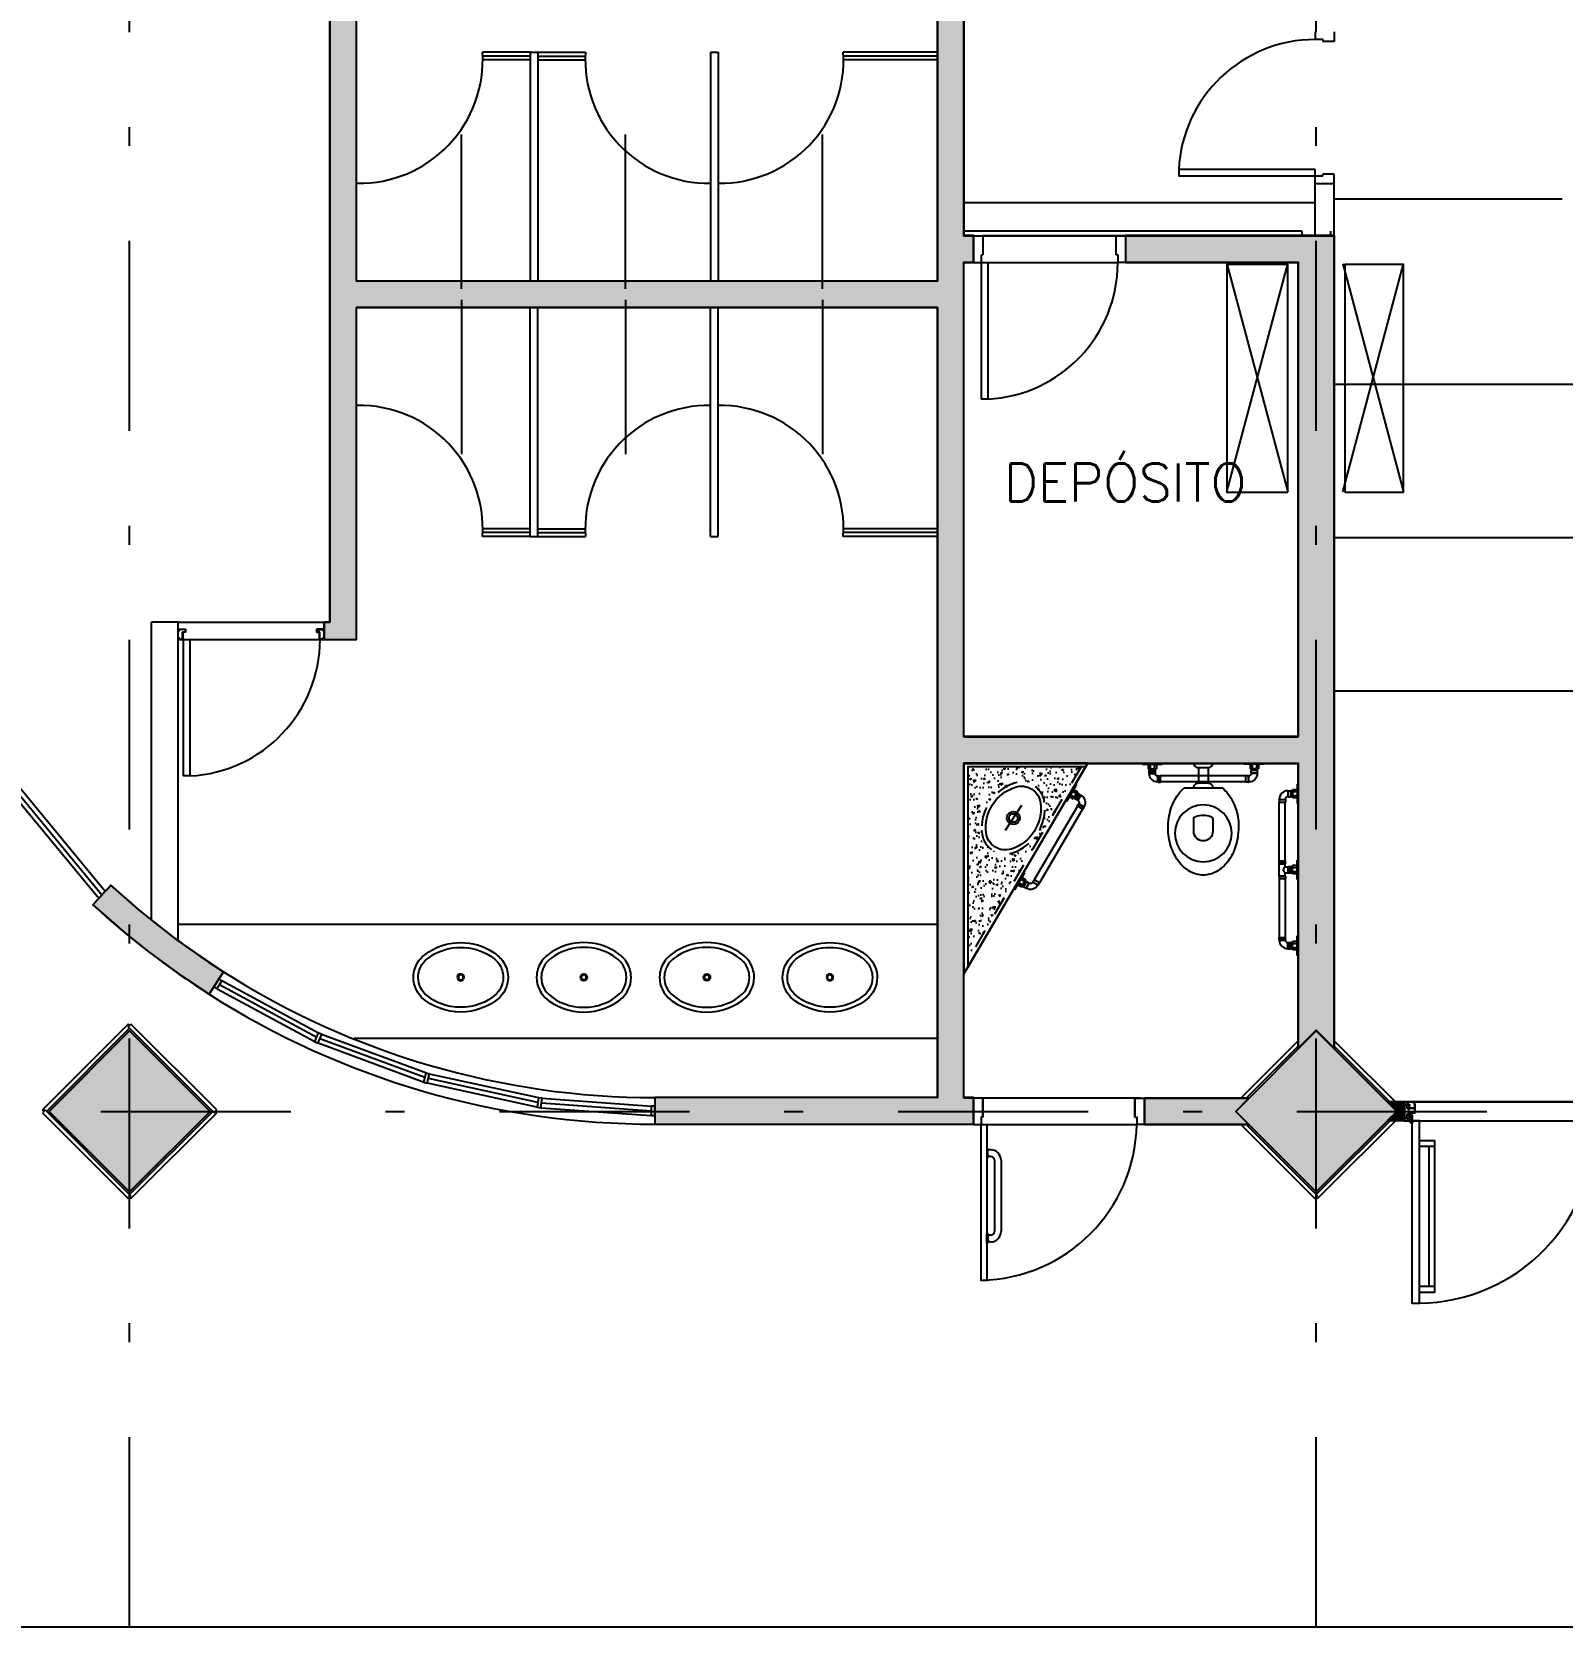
# Model space of a CAD drawing. Header units: millimetres. Extents: x 182 to 575, y -105 to 95.
# Drawn here: x 305.78 to 313.84, y 20.03 to 28.43 of the extents above; entities that cross this region are included whole.
import ezdxf

# ---------------------------------------------------------------- set-up
doc = ezdxf.new("R2010")
doc.units = ezdxf.units.MM
doc.header["$MEASUREMENT"] = 0
doc.linetypes.add('DASHDOT', pattern=[1, 0.5, -0.25, 0, -0.25])
doc.linetypes.add('DASHED', pattern=[0.75, 0.5, -0.25])
for name, color, linetype in [('ALV_2', 2, 'Continuous'), ('ALV_3', 3, 'Continuous'), ('ALV_HT', 253, 'Continuous'), ('base', 253, 'Continuous'), ('COB_PROJ_EST', 1, 'Continuous'), ('construir', 10, 'Continuous'), ('CORRIMÃO', 41, 'Continuous'), ('CX', 1, 'Continuous'), ('EIXOS', 31, 'DASHDOT'), ('LAY_2', 2, 'Continuous'), ('PISO', 252, 'Continuous'), ('PVC', 2, 'Continuous'), ('SAN', 1, 'Continuous'), ('SANFINAL', 7, 'Continuous'), ('XR_BL2_AND_MON-REV15$0$MARMORE', 7, 'Continuous')]:
    doc.layers.add(name, color=color, linetype=linetype)
doc.styles.get("Standard").update_dxf_attribs({"font": 'romans.shx'})

# ---------------------------------------------------------------- blocks, each defined once
blk = doc.blocks.new('XR_BL2_AND_MON-REV15$0$P50X50')
at = {"layer": 'base'}
blk.add_hatch(color=256, dxfattribs=at).paths.add_polyline_path([(0, -0.4243), (0.4243, 0), (0, 0.4243), (-0.4243, 0)])
at = {"layer": 'base', "linetype": 'ByBlock'}
blk.add_lwpolyline([(0, -0.4243), (0.4243, 0), (0, 0.4243), (-0.4243, 0)], close=True, dxfattribs=at)
blk = doc.blocks.new('XR_BL2_AND_MON-REV15$0$PILAR 60X60_45')
at = {"layer": 'base'}
blk.add_blockref('XR_BL2_AND_MON-REV15$0$P50X50', (0, 0), dxfattribs=at)
blk = doc.blocks.new('XR_BL2_AND_MON-REV15$0$P8014PL')
at = {"layer": 'base'}
for p, q in [((-0.075, 0.14), (-0.075, 0.8591)), ((-0.075, 0.8591), (-0.04, 0.8591)), ((-0.04, 0.14), (-0.04, 0.8591)), ((-0.8, 0), (-0.8, 0.14)), ((-0.8, 0.14), (-0.76, 0.14)), ((-0.76, 0.1), (-0.76, 0.14)), ((-0.76, 0.1), (-0.75, 0.1)), ((-0.75, 0), (-0.75, 0.1)), ((-0.04, 0.14), (-0.075, 0.14)), ((-0.05, 0), (-0.05, 0.1)), ((-0.04, 0.1), (-0.05, 0.1)), ((-0.04, 0.1), (-0.04, 0.14)), ((0, 0.14), (-0.04, 0.14)), ((0, 0), (0, 0.14)), ((-0.8, 0), (-0.75, 0)), ((0, 0), (-0.05, 0))]:
    blk.add_line(p, q, dxfattribs=at)
blk.add_arc((-0.04, 0.14), 0.72, 92.78631, 180, dxfattribs=at)
blk = doc.blocks.new('XR_BL2_AND_MON-REV15$0$P_M')
at = {"layer": 'XR_BL2_AND_MON-REV15$0$MARMORE'}
for p, q in [((-0.0071, 0.0354), (-0.4596, -0.4172)), ((0.0071, 0.0212), (-0.4455, -0.4313)), ((0.0071, 0.0212), (-0.0071, 0.0354)), ((0, 0.0283), (0.0071, 0.0354)), ((0.4384, -0.4243), (0, 0.0141)), ((-0.4525, -0.4243), (-0.4596, -0.4172)), ((-0.0071, -0.8697), (0.4455, -0.4172)), ((0.4455, -0.4172), (0.4596, -0.4313)), ((0.4525, -0.4243), (0.4596, -0.4172)), ((-0.4525, -0.4243), (-0.4596, -0.4313)), ((-0.4596, -0.4313), (-0.0071, -0.8839)), ((-0.4525, -0.4243), (-0.4455, -0.4313)), ((-0.4384, -0.4243), (0, -0.8627)), ((-0.0071, -0.8697), (0.0071, -0.8839)), ((0, -0.8768), (-0.0071, -0.8839))]:
    blk.add_line(p, q, dxfattribs=at)
for points in [[(0.4596, -0.4172), (0.0071, 0.0354)], [(0.0071, -0.8839), (0.4596, -0.4313)]]:
    blk.add_lwpolyline(points, dxfattribs=at)
blk = doc.blocks.new('Cuba01_pl')
at = {"layer": 'SAN'}
for radius in [0.018, 0.013]:
    blk.add_circle((0, 0), radius, dxfattribs=at)
at = {"layer": 'SANFINAL'}
for centre, radius, start, end in [((-0.0022, -0.1243), 0.3068, 89.5504, 122.73751), ((0.0022, -0.1243), 0.3068, 57.26249, 90.4496), ((-0.0906, -0.0037), 0.1589, 144.52318, 173.17666), ((-0.0706, -0.0303), 0.1909, 120.72503, 141.48411), ((-0.0706, -0.0303), 0.1659, 120.57547, 141.25329), ((-0.0022, -0.1243), 0.2818, 89.5504, 122.82801), ((0.0022, -0.1243), 0.2818, 57.17199, 90.4496), ((0.0706, -0.0303), 0.1659, 38.74671, 59.42453), ((0.0706, -0.0303), 0.1909, 38.51589, 59.27497), ((0.0906, -0.0037), 0.1589, 6.82334, 35.47682), ((-0.0974, 0.0005), 0.1517, 174.45244, 224.38195), ((-0.0974, 0.0005), 0.1267, 174.57802, 224.00207), ((-0.0906, -0.0037), 0.1339, 144.80474, 173.05731), ((0.0974, 0.0005), 0.1267, 315.99793, 5.42198), ((0.0906, -0.0037), 0.1339, 6.94269, 35.19526), ((0.0974, 0.0005), 0.1517, 315.61805, 5.54756), ((-0.0024, 0.1229), 0.3059, 228.32438, 270.48382), ((-0.0024, 0.1229), 0.2809, 228.50405, 270.48382), ((0.0024, 0.1229), 0.3059, 269.51618, 311.67562), ((0.0024, 0.1229), 0.2809, 269.51618, 311.49595)]:
    blk.add_arc(centre, radius, start, end, dxfattribs=at)
blk = doc.blocks.new('BAC-PL2')
for p, q in [((0, 0), (0.005, 0)), ((0.025, 0.025), (0.105, 0.025)), ((0.025, -0.025), (0.105, -0.025))]:
    blk.add_line(p, q)
for points in [[(0.13, 0.0998), (0.13, -0.0998, 0.056984), (0.1632, -0.1308, 0.085116), (0.2494, -0.1743, 0.090221), (0.34, -0.185, 0.074494), (0.4387, -0.1702, 0.085116), (0.5168, -0.1308, 0.106255), (0.5723, -0.0677, 0.128271), (0.59, 0, 0.128271), (0.5723, 0.0677, 0.106255), (0.5168, 0.1308, 0.085116), (0.4387, 0.1702, 0.074494), (0.34, 0.185, 0.074494), (0.2413, 0.1702, 0.085116), (0.1632, 0.1308, 0.056984)], [(0.2955, 0.05, 0.326276), (0.2812, 0.0396, 0.155871), (0.2812, -0.0396, 0.326276), (0.2955, -0.05), (0.36, -0.05, 1), (0.36, 0.05)]]:
    blk.add_lwpolyline(points, format="xyb", close=True)
for points in [[(0, -0.05, 0.414214), (0.025, -0.025), (0.025, 0.025, 0.414483), (0, 0.05)], [(0.13, 0.05, 0.414483), (0.105, 0.025), (0.105, -0.025, 0.414214), (0.13, -0.05)]]:
    blk.add_lwpolyline(points, format="xyb")
blk.add_circle((0.37, 0), 0.15)
blk = doc.blocks.new('DEF')
at = {"layer": 'PVC', "color": 0}
for p, q in [((0, 0.6406), (0.006, 0.6406)), ((0.006, 0.6406), (0.006, 0.5376)), ((0.006, 0.611), (0.03, 0.611)), ((0.006, 0.6001), (0.03, 0.6001)), ((0.03, 0.611), (0.03, 0.5672)), ((0.03, 0.605), (0.04, 0.605)), ((0.04, 0.6057), (0.04, 0.5726)), ((0.052, 0.6057), (0.04, 0.6057)), ((0.052, 0.5726), (0.052, 0.6057)), ((0.052, 0.6057), (0.0546, 0.605)), ((0.0546, 0.605), (0.0546, 0.5733)), ((0, 0.5376), (0.006, 0.5376)), ((0.006, 0.5782), (0.03, 0.5782)), ((0.006, 0.5672), (0.03, 0.5672)), ((0.03, 0.5732), (0.04, 0.5732)), ((0.052, 0.5726), (0.04, 0.5726)), ((0.052, 0.5726), (0.0546, 0.5733)), ((0.0675, 0.5571), (0.0681, 0.5597)), ((0.0675, 0.5571), (0.1006, 0.5571)), ((0.0675, 0.5571), (0.0675, 0.5451)), ((0.1006, 0.5451), (0.0675, 0.5451)), ((0.0999, 0.5597), (0.0681, 0.5597)), ((0.0681, 0.0955), (0.0681, 0.5451)), ((0.1006, 0.5571), (0.0999, 0.5597)), ((0.0999, 0.0955), (0.0999, 0.5451)), ((0.1006, 0.5571), (0.1006, 0.5451)), ((0, 0.103), (0.006, 0.103)), ((0.006, 0), (0.006, 0.103)), ((0.1006, 0.0955), (0.0675, 0.0955)), ((0.0675, 0.0835), (0.0675, 0.0955)), ((0.1006, 0.0835), (0.1006, 0.0955)), ((0, 0), (0.006, 0)), ((0.006, 0.0734), (0.03, 0.0734)), ((0.006, 0.0624), (0.03, 0.0624)), ((0.006, 0.0406), (0.03, 0.0406)), ((0.006, 0.0296), (0.03, 0.0296)), ((0.03, 0.0296), (0.03, 0.0734)), ((0.03, 0.0673), (0.04, 0.0673)), ((0.03, 0.0356), (0.04, 0.0356)), ((0.052, 0.068), (0.04, 0.068)), ((0.04, 0.0349), (0.04, 0.068)), ((0.052, 0.0349), (0.04, 0.0349)), ((0.052, 0.068), (0.052, 0.0349)), ((0.052, 0.068), (0.0546, 0.0674)), ((0.052, 0.0349), (0.0546, 0.0356)), ((0.0546, 0.0356), (0.0546, 0.0674)), ((0.0675, 0.0835), (0.1006, 0.0835)), ((0.0675, 0.0835), (0.0681, 0.0809)), ((0.0999, 0.0809), (0.0681, 0.0809)), ((0.1006, 0.0835), (0.0999, 0.0809))]:
    blk.add_line(p, q, dxfattribs=at)
for centre, radius, start, end in [((0.0546, 0.5597), 0.0453, 359.99797, 90.00203), ((0.0546, 0.5597), 0.0136, 0, 90.47368), ((0.0546, 0.0809), 0.0136, 269.52632, 0), ((0.0546, 0.0809), 0.0453, 269.99797, 0.00203)]:
    blk.add_arc(centre, radius, start, end, dxfattribs=at)
blk = doc.blocks.new('W_BARRA_VASO_3ART2')
at = {"layer": 'PVC', "color": 0}
for p, q in [((0, 0), (0, -0.006)), ((0.103, 0), (0.103, -0.006)), ((0.4, 0), (0.4, -0.006)), ((0.503, 0), (0.503, -0.006)), ((0.8, 0), (0.8, -0.006)), ((0.903, 0), (0.903, -0.006)), ((0, -0.006), (0.103, -0.006)), ((0.0296, -0.006), (0.0296, -0.03)), ((0.0296, -0.03), (0.0734, -0.03)), ((0.0349, -0.052), (0.0349, -0.04)), ((0.0349, -0.04), (0.068, -0.04)), ((0.068, -0.052), (0.0349, -0.052)), ((0.0349, -0.052), (0.0356, -0.0546)), ((0.0356, -0.03), (0.0356, -0.04)), ((0.0356, -0.0546), (0.0674, -0.0546)), ((0.0406, -0.006), (0.0406, -0.03)), ((0.0624, -0.006), (0.0624, -0.03)), ((0.0673, -0.03), (0.0673, -0.04)), ((0.068, -0.052), (0.0674, -0.0546)), ((0.068, -0.052), (0.068, -0.04)), ((0.0734, -0.006), (0.0734, -0.03)), ((0.0835, -0.0675), (0.0809, -0.0681)), ((0.0809, -0.0999), (0.0809, -0.0681)), ((0.0835, -0.0675), (0.0835, -0.1006)), ((0.0835, -0.0675), (0.0955, -0.0675)), ((0.0955, -0.1006), (0.0955, -0.0675)), ((0.405, -0.0681), (0.0955, -0.0681)), ((0.503, -0.006), (0.4, -0.006)), ((0.405, -0.1006), (0.405, -0.0674)), ((0.417, -0.0674), (0.405, -0.0674)), ((0.417, -0.0674), (0.417, -0.1006)), ((0.417, -0.0674), (0.4195, -0.0681)), ((0.4195, -0.0999), (0.4195, -0.0681)), ((0.4356, -0.0681), (0.4195, -0.0681)), ((0.4296, -0.006), (0.4296, -0.03)), ((0.4734, -0.03), (0.4296, -0.03)), ((0.4349, -0.051), (0.4349, -0.039)), ((0.4681, -0.039), (0.4349, -0.039)), ((0.4349, -0.051), (0.4356, -0.0535)), ((0.4349, -0.051), (0.4681, -0.051)), ((0.4356, -0.03), (0.4356, -0.039)), ((0.4674, -0.0535), (0.4356, -0.0535)), ((0.4356, -0.0681), (0.4356, -0.0535)), ((0.4406, -0.006), (0.4406, -0.03)), ((0.4624, -0.006), (0.4624, -0.03)), ((0.4674, -0.03), (0.4674, -0.039)), ((0.4681, -0.051), (0.4674, -0.0535)), ((0.4674, -0.0681), (0.4674, -0.0535)), ((0.4835, -0.0681), (0.4674, -0.0681)), ((0.4681, -0.051), (0.4681, -0.039)), ((0.4734, -0.006), (0.4734, -0.03)), ((0.486, -0.0674), (0.4835, -0.0681)), ((0.4835, -0.0999), (0.4835, -0.0681)), ((0.486, -0.0674), (0.486, -0.1006)), ((0.486, -0.0674), (0.498, -0.0674)), ((0.498, -0.1006), (0.498, -0.0674)), ((0.498, -0.0681), (0.8075, -0.0681)), ((0.903, -0.006), (0.8, -0.006)), ((0.8075, -0.1006), (0.8075, -0.0675)), ((0.8195, -0.0675), (0.8075, -0.0675)), ((0.8195, -0.0675), (0.8195, -0.1006)), ((0.8195, -0.0675), (0.8221, -0.0681)), ((0.8221, -0.0999), (0.8221, -0.0681)), ((0.8296, -0.006), (0.8296, -0.03)), ((0.8734, -0.03), (0.8296, -0.03)), ((0.8681, -0.04), (0.835, -0.04)), ((0.835, -0.052), (0.835, -0.04)), ((0.835, -0.052), (0.8681, -0.052)), ((0.835, -0.052), (0.8356, -0.0546)), ((0.8356, -0.03), (0.8356, -0.04)), ((0.8674, -0.0546), (0.8356, -0.0546)), ((0.8406, -0.006), (0.8406, -0.03)), ((0.8624, -0.006), (0.8624, -0.03)), ((0.8674, -0.03), (0.8674, -0.04)), ((0.8681, -0.052), (0.8674, -0.0546)), ((0.8681, -0.052), (0.8681, -0.04)), ((0.8734, -0.006), (0.8734, -0.03)), ((0.0835, -0.1006), (0.0809, -0.0999)), ((0.0835, -0.1006), (0.0955, -0.1006)), ((0.405, -0.0999), (0.0955, -0.0999)), ((0.417, -0.1006), (0.405, -0.1006)), ((0.4171, -0.1005), (0.4195, -0.0999)), ((0.4835, -0.0999), (0.4195, -0.0999)), ((0.486, -0.1006), (0.4835, -0.0999)), ((0.486, -0.1006), (0.498, -0.1006)), ((0.498, -0.0999), (0.8075, -0.0999)), ((0.8195, -0.1006), (0.8075, -0.1006)), ((0.8195, -0.1006), (0.8221, -0.0999))]:
    blk.add_line(p, q, dxfattribs=at)
for centre, radius, start, end in [((0.0809, -0.0546), 0.0453, 179.99797, 270.00203), ((0.0809, -0.0546), 0.0136, 179.52632, 270), ((0.4515, -0.0615), 0.0172, 202.61986, 337.38014), ((0.8221, -0.0546), 0.0136, 270, 0.47368), ((0.8221, -0.0546), 0.0453, 269.99797, 0.00203)]:
    blk.add_arc(centre, radius, start, end, dxfattribs=at)

msp = doc.modelspace()

# ---------------------------------------------------------------- hatches: boundary and pattern name
at = {"layer": 'base'}
for points in [[(307.4858, 27.1191), (307.4858, 28.866), (307.3158, 28.866), (307.3158, 28.776), (307.3458, 28.776), (307.3458, 25.3223), (307.3158, 25.3223), (307.3158, 25.2323), (307.4858, 25.2323), (307.4858, 26.9791), (310.5455, 26.9791), (310.5455, 22.8191), (309.0579, 22.8191), (309.0579, 22.6791), (310.7355, 22.6791), (310.7355, 22.8191), (310.6855, 22.8191), (310.6855, 24.5809), (312.4458, 24.5809), (312.4458, 23.0784), (312.5408, 23.1734), (312.6358, 23.0784), (312.6358, 27.3591), (311.5355, 27.3591), (311.5355, 27.2191), (312.4458, 27.2191), (312.4458, 24.7209), (310.6855, 24.7209), (310.6855, 27.2191), (310.7355, 27.2191), (310.7355, 27.3591), (310.6855, 27.3591), (310.6855, 31.2791), (312.1866, 31.2791), (312.1166, 31.3491), (312.1866, 31.4191), (309.0579, 31.4191), (309.0579, 31.2791), (310.5455, 31.2791), (310.5455, 27.1191)], [(306.7095, 23.3637), (306.7846, 23.4818), (306.5453, 23.6462), (306.3487, 23.8005), (306.1927, 23.9373), (306.0979, 23.8342), (306.2742, 23.6805), (306.3933, 23.5855), (306.5454, 23.4736)], [(311.6355, 22.8166), (311.6355, 22.6766), (312.1866, 22.6766), (312.1166, 22.7466), (312.1866, 22.8166)], [(312.9151, 22.7966), (312.9651, 22.7466), (312.9151, 22.6966), (313.0008, 22.6966), (313.0008, 22.7966)]]:
    msp.add_hatch(color=256, dxfattribs=at).paths.add_polyline_path(points)
h = msp.add_hatch(dxfattribs=at)
h.set_pattern_fill('AR-CONC', color=256, scale=0.0125, angle=90, style=0)
h.set_pattern_definition([(40, (276.510455, 10.513), (-0.00784402, 0.08965752), [0.009375, -0.103125]), (95, (276.510455, 10.513), (0.09402402, -0.01734392), [0.0075, -0.0825]), (349.5486, (276.5098, 10.52047), (0.08617994, 0.07231367), [0.00796752, -0.08764276]), (43.8158, (276.53545, 10.513), (-0.02068988, 0.13340513), [0.0140625, -0.1546875]), (353.3644, (276.53373, 10.52412), (0.12176473, 0.11683284), [0.0119513, -0.13146412]), (98.8158, (276.53545, 10.513), (0.1217648, 0.11683274), [0.01125, -0.12375]), (69, (276.529205, 10.5255), (-0.05032736, 0.07461338), [0.009375, -0.103125]), (124, (276.529205, 10.5255), (0.09064376, 0.03041442), [0.0075, -0.0825]), (18.5486, (276.52501, 10.53172), (0.04031631, 0.10502783), [0.00796752, -0.08764276]), (52.5, (276.510455, 10.513), (0.041611732, 0.001519982), [0, -0.0815, 0, -0.08375, 0, -0.0828125]), (82.5, (276.510455, 10.513), (0.049301464, 0.03288369), [0, -0.04775, 0, -0.079625, 0, -0.0315625]), (122.5, (276.510455, 10.485126), (-0.00281936, 0.066727805), [0, -0.03125, 0, -0.0975, 0, -0.129375]), (132.5, (276.510455, 10.472626), (0.01251312, 0.07289827), [0, -0.040625, 0, -0.06475, 0, -0.091875])])
h.paths.add_polyline_path([(311.304, 24.5609), (310.995, 24.0345, 0.069439), (310.8901, 23.8557), (310.7074, 23.5444), (310.7074, 24.5609)])
h.paths.add_polyline_path([(310.7828, 24.2101, -0.359179), (310.9517, 24.4744, -0.472393), (311.1116, 24.3722, -0.358975), (310.9426, 24.108, -0.471699)], flags=16)
h.paths.add_polyline_path([(310.8038, 24.2126, -0.000015), (310.8038, 24.2126, 0.471257), (310.9359, 24.1281, 0.359176), (311.0905, 24.3696, -0.358974), (310.9361, 24.1281, -0.471701)], flags=0)
h.paths.add_polyline_path([(310.9136, 24.2927, 1.732057), (310.9653, 24.3195, 0.577348)], flags=0)
h.paths.add_polyline_path([(310.928, 24.3034, 1), (310.9662, 24.279, 1)], flags=0)
h.paths.add_polyline_path([(310.7734, 24.4107, 1), (310.7734, 24.3757, 1)], flags=16)

# ---------------------------------------------------------------- linework, layer by layer
at = {"layer": 'ALV_2'}
for p, q in [((312.5358, 28.4312, 195.166), (312.5358, 28.3912, 195.166)), ((312.6358, 28.4312, 195.166), (312.6358, 28.3812, 195.166)), ((312.5758, 28.3912, 195.166), (312.5358, 28.3912, 195.166)), ((312.5758, 28.3912, 195.166), (312.5758, 28.3812, 195.166)), ((312.6358, 28.3812, 195.166), (312.5758, 28.3812, 195.166)), ((312.5358, 27.7062, 195.166), (311.8167, 27.7062, 195.166)), ((311.8167, 27.7062, 195.166), (311.8167, 27.6712, 195.166)), ((312.5358, 27.6712, 195.166), (311.8167, 27.6712, 195.166)), ((312.5358, 27.6712, 195.166), (312.5358, 27.7062, 195.166)), ((312.5758, 27.6712, 195.166), (312.5358, 27.6712, 195.166)), ((312.5358, 27.6312, 195.166), (312.5358, 27.6712, 195.166)), ((312.6358, 27.6812, 195.166), (312.5758, 27.6812, 195.166)), ((312.5758, 27.6712, 195.166), (312.5758, 27.6812, 195.166)), ((312.6358, 27.6312, 195.166), (312.6358, 27.6812, 195.166)), ((312.6358, 27.6312, 195.166), (312.5358, 27.6312, 195.166)), ((312.6358, 27.3591, 195.166), (312.6358, 27.6312, 195.166))]:
    msp.add_line(p, q, dxfattribs=at)
msp.add_arc((312.5358, 27.6712, 195.166), 0.72, 90, 177.21369, dxfattribs=at)
at = {"layer": 'ALV_3'}
msp.add_line((306.7846, 23.4818, 195.166), (306.7095, 23.3637, 195.2726), dxfattribs=at)
at = {"layer": 'ALV_HT', "color": 0, "ltscale": 0.5}
msp.add_line((311.337, 24.5809, 195.166), (310.6855, 23.4709, 195.166), dxfattribs=at)
at = {"layer": 'ALV_HT', "color": 0, "ltscale": 0.5, "elevation": 195.166}
msp.add_lwpolyline([(311.337, 24.5809), (310.6855, 24.5809), (310.6855, 23.4709), (311.337, 24.5809)], dxfattribs=at)
at = {"layer": 'base'}
for p, q in [((310.5455, 27.1166, 195.166), (310.5455, 31.2766, 195.166)), ((310.6855, 27.3566, 195.166), (310.6855, 31.2766, 195.166)), ((307.4858, 27.1191, 195.166), (307.4858, 28.866, 195.1659)), ((307.3458, 25.3223, 195.166), (307.3458, 28.776, 195.1659)), ((308.4008, 28.3241, 23.7364), (308.1496, 28.3241, 17.1105)), ((308.4008, 28.3241, 23.7364), (308.4008, 27.1241, 23.7364)), ((308.4008, 28.3241, 23.7364), (308.4408, 28.3241, 23.7364)), ((308.4408, 28.3241, 23.7364), (308.6921, 28.3241, 17.1105)), ((308.4408, 28.3241, 23.7364), (308.4408, 27.1241, 23.7364)), ((309.3508, 28.3241, 23.7364), (309.3508, 27.1241, 23.7364)), ((309.3508, 28.3241, 23.7364), (309.3908, 28.3241, 23.7364)), ((309.3908, 28.3241, 23.7364), (309.3908, 27.1241, 23.7364)), ((310.5405, 28.3241, -67.5366), (310.05, 28.3241, -80.4725)), ((308.4008, 28.3041, 23.7364), (308.1505, 28.3041, 17.1348)), ((308.4008, 28.2841, 23.7364), (308.1508, 28.2841, 17.143)), ((308.4408, 28.3041, 23.7364), (308.6911, 28.3041, 17.1348)), ((308.4408, 28.2841, 23.7364), (308.6908, 28.2841, 17.143)), ((310.5405, 28.3041, -67.5366), (310.0509, 28.3041, -80.4481)), ((310.5405, 28.2841, -67.5366), (310.0512, 28.2841, -80.44)), ((312.5358, 27.5312, 195.166), (310.6905, 27.5312, 195.166)), ((310.7355, 27.3566, 195.166), (310.6855, 27.3566, 195.166)), ((312.4658, 27.3812, 195.166), (310.6905, 27.3812, 195.166)), ((310.7355, 27.2166, 195.166), (310.7355, 27.3566, 195.166)), ((311.4855, 27.3566, 195.166), (310.7855, 27.3566, 195.166)), ((312.6358, 27.3566, 195.166), (311.5355, 27.3566, 195.166)), ((311.5355, 27.3566, 195.166), (311.5355, 27.2166, 195.166)), ((312.4658, 27.3812, 195.166), (312.4658, 27.3566, 195.166)), ((312.6158, 27.3812, 195.166), (312.6158, 27.3566, 195.166)), ((312.6358, 23.0759, 195.166), (312.6358, 27.3566, 195.166)), ((310.6855, 27.2166, 195.166), (310.7355, 27.2166, 195.166)), ((310.6855, 24.7184, 195.166), (310.6855, 27.2166, 195.166)), ((310.8105, 27.2166, 195.166), (311.4955, 27.2166, 195.166)), ((311.5355, 27.2166, 195.166), (312.4458, 27.2166, 195.166)), ((312.0708, 26.0091), (312.3908, 27.2091)), ((312.0708, 27.2091), (312.3908, 26.0091)), ((312.4458, 24.7184, 195.166), (312.4458, 27.2166, 195.166)), ((312.6808, 26.0091), (313.0008, 27.2091)), ((312.6808, 27.2091), (313.0008, 26.0091)), ((310.5455, 27.1191, 195.166), (307.4858, 27.1191, 195.166)), ((310.5455, 26.9791, 195.166), (307.4858, 26.9791, 195.166)), ((307.4858, 25.2323, 195.166), (307.4858, 26.9791, 195.166)), ((308.4008, 25.7741, 23.7364), (308.4008, 26.9741, 23.7364)), ((308.4408, 25.7741, 23.7364), (308.4408, 26.9741, 23.7364)), ((309.3508, 25.7741, 23.7364), (309.3508, 26.9741, 23.7364)), ((309.3908, 25.7741, 23.7364), (309.3908, 26.9741, 23.7364)), ((310.5455, 22.8166, 195.166), (310.5455, 26.9766, 195.166)), ((308.4008, 25.7941, 23.7364), (308.1505, 25.7941, 17.1348)), ((308.4008, 25.8141, 23.7364), (308.1508, 25.8141, 17.143)), ((308.4408, 25.8141, 23.7364), (308.6908, 25.8141, 17.143)), ((308.4408, 25.7941, 23.7364), (308.6911, 25.7941, 17.1348)), ((310.5405, 25.7941, -67.5366), (310.0509, 25.7941, -80.4481)), ((310.5405, 25.8141, -67.5366), (310.0512, 25.8141, -80.44)), ((308.4008, 25.7741, 23.7364), (308.1496, 25.7741, 17.1105)), ((308.4008, 25.7741, 23.7364), (308.4408, 25.7741, 23.7364)), ((308.4408, 25.7741, 23.7364), (308.6921, 25.7741, 17.1105)), ((309.3508, 25.7741, 23.7364), (309.3908, 25.7741, 23.7364)), ((310.5405, 25.7741, -67.5366), (310.05, 25.7741, -80.4725)), ((306.5458, 25.3223, 195.166), (306.4058, 25.3223, 195.166)), ((306.4058, 23.7538, -230.0812), (306.4058, 25.3223, 195.166)), ((306.5458, 23.6458, -230.0812), (306.5458, 25.3223, 195.166)), ((306.5458, 25.3223, 195.166), (307.3158, 25.3223, 195.1659)), ((307.3158, 25.2323, 195.166), (307.3158, 25.3223, 195.166)), ((307.3158, 25.3223, 195.166), (307.3458, 25.3223, 195.166)), ((306.5458, 25.2323, 195.166), (307.3158, 25.2323, 195.1659)), ((306.5737, 25.2323, 195.166), (306.5737, 24.5131, 195.166)), ((306.5737, 25.2323, 195.166), (306.6087, 25.2323, 195.166)), ((306.6087, 25.2323, 195.166), (306.6087, 24.5131, 195.166)), ((307.3158, 25.2323, 195.166), (307.4858, 25.2323, 195.166)), ((306.1282, 23.8673, 195.166), (305.4046, 24.7428, 195.166)), ((306.1452, 23.8858, 195.166), (305.4259, 24.7562, 195.166)), ((306.1623, 23.9044, 195.166), (305.4472, 24.7697, 195.166)), ((310.6855, 24.7184, 195.166), (312.4458, 24.7184, 195.166)), ((310.6855, 22.8166, 195.166), (310.6855, 24.5784, 195.166)), ((310.6855, 24.5784, 195.166), (312.4458, 24.5784, 195.166)), ((312.4458, 23.0759, 195.166), (312.4458, 24.5784, 195.166)), ((306.6087, 24.5131, 195.166), (306.5737, 24.5131, 195.166)), ((306.5458, 23.7323, 197.502), (310.5405, 23.7323, 197.502)), ((306.5905, 23.7323, 197.502), (309.3508, 23.7323, 197.502)), ((307.2622, 23.1148, 195.2193), (306.7522, 23.3902, 195.2193)), ((307.274, 23.1368, 195.2193), (306.764, 23.4122, 195.2193)), ((307.2859, 23.1588, 195.2193), (306.7759, 23.4342, 195.2193)), ((307.8364, 22.9007, 195.2193), (307.2837, 23.1053, 195.2193)), ((307.8451, 22.9241, 195.2193), (307.2923, 23.1287, 195.2193)), ((307.8538, 22.9476, 195.2193), (307.301, 23.1521, 195.2193)), ((307.474, 23.1323, 197.502), (309.3508, 23.1323, 197.502)), ((312.4408, 23.085), (312.1774, 22.8216)), ((312.9863, 22.7395), (312.6408, 23.085)), ((308.4455, 22.8178, 195.201), (307.8697, 22.9431, 195.2193)), ((308.4349, 22.769, 195.201), (307.859, 22.8943, 195.2193)), ((308.4402, 22.7934, 195.201), (307.8643, 22.9187, 195.2193)), ((308.46, 22.7907, 195.201), (309.0379, 22.7498, 191.9406)), ((308.4618, 22.8156, 195.201), (309.0397, 22.7747, 191.9406)), ((310.5455, 22.8191, 195.166), (309.0579, 22.8191, 195.166)), ((309.0579, 22.8191, 292.7495), (309.0579, 22.6791, 292.7495)), ((310.7355, 22.8166, 195.166), (310.6855, 22.8166, 195.166)), ((310.7355, 22.6766, 195.166), (310.7355, 22.8166, 195.166)), ((310.7355, 22.6766, 195.166), (310.7355, 22.8166, 195.166)), ((310.7855, 22.8166, 195.166), (310.7855, 22.7166, 195.166)), ((311.5855, 22.8166, 195.166), (311.5855, 22.7166, 195.166)), ((311.6355, 22.6766, 195.166), (311.6355, 22.8166, 195.166)), ((311.6355, 22.8166, 195.166), (312.1866, 22.8166, 195.166)), ((308.4582, 22.7657, 195.201), (309.0361, 22.7249, 191.9406)), ((312.5408, 22.3082), (312.9792, 22.7466)), ((312.5479, 22.287), (313.0004, 22.7395)), ((312.9863, 22.7395), (313.0004, 22.7537)), ((312.9934, 22.7466), (313.0004, 22.7395)), ((309.0579, 22.6791, 195.166), (310.7355, 22.6791, 195.166)), ((312.1866, 22.6766, 195.166), (311.6355, 22.6766, 195.166)), ((312.1491, 22.6716), (312.5337, 22.287)), ((312.1774, 22.6716), (312.5479, 22.3011)), ((310.8255, 22.5441, 195.166), (310.8105, 22.5441, 195.166)), ((313.0851, 22.5933, 195.166), (313.1651, 22.5933, 195.166)), ((313.0851, 22.5633, 195.166), (313.1651, 22.5633, 195.166)), ((310.8255, 22.5091, 195.166), (310.8105, 22.5091, 195.166)), ((310.8455, 22.4891, 195.166), (310.8455, 22.1141, 195.166)), ((310.8805, 22.4891, 195.166), (310.8805, 22.1141, 195.166)), ((312.5408, 22.2941), (312.5337, 22.287)), ((312.5408, 22.2941), (312.5479, 22.3011)), ((312.5408, 22.2941), (312.5479, 22.287)), ((310.8255, 22.0941, 195.166), (310.8105, 22.0941, 195.166)), ((310.8255, 22.0591, 195.166), (310.8105, 22.0591, 195.166))]:
    msp.add_line(p, q, dxfattribs=at)
at = {"layer": 'base', "linetype": 'DASHED', "ltscale": 0.05}
msp.add_line((311.302, 24.5609, 195.166), (310.7055, 23.5444, 195.166), dxfattribs=at)
at = {"layer": 'base', "color": 0}
msp.add_line((307.474, 23.1323, 197.502), (310.5405, 23.1323, 197.502), dxfattribs=at)
at = {"layer": 'base', "linetype": 'ByBlock'}
for p, q in [((315.0051, 22.7966), (313.0051, 22.7966)), ((313.0051, 22.6966), (315.0051, 22.6966))]:
    msp.add_line(p, q, dxfattribs=at)
at = {"layer": 'base'}
msp.add_lwpolyline([(348.455, 20.0304), (301.9392, 20.0304), (301.9392, 36.8133), (348.455, 36.8133)], close=True, dxfattribs=at)
at = {"layer": 'base', "elevation": 195.166}
for points in [[(307.3458, 28.776), (307.3458, 25.3223), (307.3158, 25.3223), (307.3158, 25.2323), (307.4858, 25.2323), (307.4858, 26.9791), (310.5455, 26.9791), (310.5455, 22.8191), (309.0579, 22.8191), (309.0579, 22.6791), (310.7355, 22.6791), (310.7355, 22.8191), (310.6855, 22.8191), (310.6855, 24.5809), (312.4458, 24.5809), (312.4458, 23.0784), (312.5408, 23.1734), (312.6358, 23.0784), (312.6358, 27.3591), (311.5355, 27.3591), (311.5355, 27.2191), (312.4458, 27.2191), (312.4458, 24.7209), (310.6855, 24.7209), (310.6855, 27.2191), (310.7355, 27.2191), (310.7355, 27.3591), (310.6855, 27.3591), (310.6855, 31.2791)], [(310.5455, 31.2791), (310.5455, 27.1191), (307.4858, 27.1191), (307.4858, 28.866)], [(312.4408, 23.0709), (312.5408, 23.1709), (312.6408, 23.0709)], [(310.7855, 22.7166), (310.7855, 22.8166), (310.7355, 22.8166), (310.7355, 22.6766), (310.7755, 22.6766)], [(311.615, 22.8166), (310.7855, 22.8166)], [(311.5855, 22.7166), (311.5855, 22.8166), (311.6355, 22.8166), (311.6355, 22.6766), (311.5955, 22.6766)], [(312.1866, 22.6766), (312.1166, 22.7466), (312.1866, 22.8166)], [(312.9151, 22.7966), (312.9651, 22.7466), (312.9151, 22.6966)], [(310.7855, 22.7166), (310.7755, 22.7166), (310.7755, 22.6766)], [(311.5855, 22.7166), (311.5955, 22.7166), (311.5955, 22.6766)], [(310.7855, 22.6766), (311.5955, 22.6766)]]:
    msp.add_lwpolyline(points, dxfattribs=at)
at = {"layer": 'base', "ltscale": 0.2, "elevation": 84.8405}
for points in [[(308.0384, 27.0782), (308.0384, 27.4051), (308.0384, 27.8902)], [(308.9032, 27.0782), (308.9032, 27.4051), (308.9032, 27.8902)], [(309.9406, 27.0782), (309.9406, 27.4051), (309.9406, 27.8902)], [(308.0384, 27.02), (308.0384, 26.6932), (308.0384, 26.208)], [(308.9032, 27.02), (308.9032, 26.6932), (308.9032, 26.208)], [(309.9406, 27.02), (309.9406, 26.6932), (309.9406, 26.208)]]:
    msp.add_lwpolyline(points, dxfattribs=at)
at = {"layer": 'base'}
for points in [[(312.3908, 26.0066), (312.3908, 27.2066), (312.0708, 27.2066), (312.0708, 26.0066), (312.3908, 26.0066)], [(312.6908, 26.0066), (313.0008, 26.0066), (313.0008, 27.2066), (312.6908, 27.2066), (312.6908, 26.0066)], [(312.4408, 23.1133), (312.1491, 22.8216)], [(313.0004, 22.7537), (312.6408, 23.1133)], [(313.0008, 22.7966), (312.9151, 22.7966)], [(313.0051, 22.7966), (312.9151, 22.7966)], [(313.0008, 22.6966), (312.9151, 22.6966)], [(313.0051, 22.6966), (312.9151, 22.6966)]]:
    msp.add_lwpolyline(points, dxfattribs=at)
for points, elevation in [([(306.5842, 25.2853, -0.414214), (306.5858, 25.2837), (306.5858, 25.2719, -0.414214), (306.5842, 25.2703), (306.5716, 25.2703, 0.414214), (306.5708, 25.2695), (306.5708, 25.2339, -0.414214), (306.5692, 25.2323), (306.5524, 25.2323, -0.414214), (306.5508, 25.2339), (306.5508, 25.2403), (306.5516, 25.2403), (306.5516, 25.2339, 0.414214), (306.5524, 25.2331), (306.5692, 25.2331, 0.414214), (306.57, 25.2339), (306.57, 25.2695, -0.414214), (306.5716, 25.2711), (306.5842, 25.2711, 0.414214), (306.585, 25.2719), (306.585, 25.2837, 0.414214), (306.5842, 25.2845), (306.5524, 25.2845, 0.414214), (306.5516, 25.2837), (306.5516, 25.2773), (306.5508, 25.2773), (306.5508, 25.2837, -0.414214), (306.5524, 25.2853)], 195.166), ([(310.9633, 24.3195, -1.732057), (310.9116, 24.2927, -0.577348)], -736.1673)]:
    msp.add_lwpolyline(points, format="xyb", close=True, dxfattribs=dict(at, elevation=elevation))
msp.add_lwpolyline([(307.2774, 25.2853, 0.414214), (307.2758, 25.2837), (307.2758, 25.2719, 0.414214), (307.2774, 25.2703), (307.29, 25.2703, -0.414214), (307.2908, 25.2695), (307.2908, 25.2339, 0.414214), (307.2924, 25.2323), (307.3092, 25.2323, 0.414214), (307.3108, 25.2339), (307.3108, 25.2403), (307.31, 25.2403), (307.31, 25.2339, -0.414214), (307.3092, 25.2331), (307.2924, 25.2331, -0.414214), (307.2916, 25.2339), (307.2916, 25.2695, 0.414214), (307.29, 25.2711), (307.2774, 25.2711, -0.414214), (307.2766, 25.2719), (307.2766, 25.2837, -0.414214), (307.2774, 25.2845), (307.3092, 25.2845, -0.414214), (307.31, 25.2837), (307.31, 25.2773), (307.3108, 25.2773), (307.3108, 25.2837, 0.414214), (307.3092, 25.2853)], format="xyb", close=True, dxfattribs=at)
for points, elevation in [([(311.3252, 24.5609), (310.7055, 24.5609), (310.7055, 23.5049)], 195.166), ([(306.7095, 23.3637), (306.7846, 23.4818), (306.5453, 23.6462), (306.3487, 23.8005), (306.1927, 23.9373), (306.0979, 23.8342), (306.2742, 23.6805), (306.3933, 23.5855), (306.5454, 23.4736)], 195.2726), ([(307.3024, 23.1516), (307.2841, 23.1596), (307.264, 23.1139), (307.2823, 23.1058)], 195.2193), ([(307.8711, 22.9428), (307.8518, 22.9482), (307.8383, 22.9001), (307.8576, 22.8946)], 195.2193), ([(308.4634, 22.8154), (308.4436, 22.8182), (308.4368, 22.7686), (308.4566, 22.7659)], 195.201), ([(309.0579, 22.7741), (309.0379, 22.7741), (309.0379, 22.7241), (309.0579, 22.7241)], 0.0006), ([(309.0579, 22.7741), (309.0379, 22.7741), (309.0379, 22.7241), (309.0579, 22.7241)], 0.0006), ([(311.6355, 22.8166), (311.6355, 22.6766), (312.1866, 22.6766), (312.1166, 22.7466), (312.1866, 22.8166)], 195.166), ([(310.7755, 22.6766), (310.8055, 22.6766), (310.8055, 21.8566), (310.7755, 21.8566)], 195.166), ([(310.8105, 22.5516), (310.8055, 22.5516), (310.8055, 22.5016), (310.8105, 22.5016)], 195.166), ([(310.8105, 22.0516), (310.8055, 22.0516), (310.8055, 22.1016), (310.8105, 22.1016)], 195.166)]:
    msp.add_lwpolyline(points, close=True, dxfattribs=dict(at, elevation=elevation))
at = {"layer": 'base', "linetype": 'DASHED', "ltscale": 0.05, "elevation": -736.1673}
for points in [[(310.7808, 24.2101, -0.359179), (310.9498, 24.4744)], [(310.9498, 24.4744, -0.472393), (311.1096, 24.3722)], [(311.1096, 24.3722, -0.358975), (310.9407, 24.108)], [(310.9407, 24.108, -0.471699), (310.7808, 24.2101)]]:
    msp.add_lwpolyline(points, format="xyb", dxfattribs=at)
at = {"layer": 'base', "elevation": -736.1673}
for points in [[(310.8018, 24.2126, -0.359169), (310.9563, 24.4543)], [(310.9563, 24.4543, -0.472527), (311.0886, 24.3696)], [(311.0886, 24.3696, -0.358974), (310.9341, 24.1281)], [(310.9643, 24.279, -1), (310.9261, 24.3034)], [(310.9261, 24.3034, -1), (310.9643, 24.279)], [(310.9341, 24.1281, -0.471701), (310.8018, 24.2126)]]:
    msp.add_lwpolyline(points, format="xyb", dxfattribs=at)
at = {"layer": 'base'}
for centre, radius, start, end in [((307.5008, 28.2841), 0.65, 269.11849, 3.52812), ((309.3408, 28.2841), 0.65, 176.47188, 270.88151), ((309.4012, 28.2841, -97.583), 0.65, 269.11849, 3.52812), ((307.5008, 25.8141), 0.65, 356.47188, 90.88151), ((309.3408, 25.8141), 0.65, 89.11849, 183.52812), ((309.4012, 25.8141, -97.583), 0.65, 356.47188, 90.88151), ((306.5737, 25.2323, 195.166), 0.72, 272.78631, 0), ((321.6863, 9.5771, 195.166), 21.125, 137.17428, 137.554), ((309.0561, 27.0471, 195.1659), 4.2273, 227.36221, 237.4978), ((309.0648, 27.0573, 195.2726), 4.3807, 227.37033, 237.4759), ((309.058, 27.0497, 195.166), 4.2306, 237.49649, 269.99898), ((309.0553, 27.0405, 195.2726), 4.3614, 237.46205, 270.03449), ((310.7595, 22.6926, 195.166), 0.8361, 271.09311, 358.90689), ((310.8255, 22.4891, 195.166), 0.055, 0, 90), ((310.8255, 22.4891, 195.166), 0.02, 0, 90), ((310.8255, 22.1141, 195.166), 0.055, 270, 0), ((310.8255, 22.1141, 195.166), 0.02, 270, 0)]:
    msp.add_arc(centre, radius, start, end, dxfattribs=at)
at = {"layer": 'COB_PROJ_EST'}
for p, q in [((313.1351, 21.8233, 195.166), (313.1351, 22.5633, 195.166)), ((313.1651, 21.7933, 195.166), (313.1651, 22.5933, 195.166)), ((313.1651, 21.8233, 195.166), (313.0851, 21.8233, 195.166)), ((313.1651, 21.7933, 195.166), (313.0851, 21.7933, 195.166))]:
    msp.add_line(p, q, dxfattribs=at)
msp.add_lwpolyline([(313.0008, 22.7966), (313.0008, 22.6966)], dxfattribs=at)
at = {"layer": 'COB_PROJ_EST', "linetype": 'Continuous', "elevation": 195.166}
msp.add_lwpolyline([(313.0321, 22.7641), (313.0331, 22.7641, 0.414214), (313.0336, 22.7646), (313.0336, 22.7684), (313.0271, 22.7684), (313.0271, 22.7656), (313.0194, 22.7656), (313.0194, 22.7801), (313.0321, 22.7801), (313.0321, 22.7766), (313.0326, 22.7766, 0.414214), (313.0336, 22.7776), (313.0336, 22.7816), (313.0036, 22.7816), (313.0036, 22.7776, 0.414214), (313.0046, 22.7766), (313.0051, 22.7766), (313.0051, 22.7801), (313.0179, 22.7801), (313.0179, 22.7641), (313.0271, 22.7641), (313.0271, 22.7291), (313.0179, 22.7291), (313.0179, 22.7131), (313.0051, 22.7131), (313.0051, 22.7166), (313.0046, 22.7166, 0.414214), (313.0036, 22.7156), (313.0036, 22.7116), (313.0336, 22.7116), (313.0336, 22.7156, 0.414214), (313.0326, 22.7166), (313.0321, 22.7166), (313.0321, 22.7131), (313.0194, 22.7131), (313.0194, 22.7276), (313.0271, 22.7276), (313.0271, 22.7249), (313.0336, 22.7249), (313.0336, 22.7286, 0.414214), (313.0331, 22.7291), (313.0321, 22.7291), (313.0321, 22.7264), (313.0286, 22.7264), (313.0286, 22.7669), (313.0321, 22.7669)], format="xyb", close=True, dxfattribs=at)
at = {"layer": 'COB_PROJ_EST', "elevation": 195.166}
msp.add_lwpolyline([(313.0051, 22.7966), (313.0051, 22.6966)], dxfattribs=at)
at = {"layer": 'COB_PROJ_EST', "linetype": 'Continuous', "elevation": 195.166}
for points in [[(313.0409, 22.6986, -0.414214), (313.0389, 22.6966), (313.0261, 22.6966, -0.414214), (313.0211, 22.7016), (313.0211, 22.7116), (313.0249, 22.7116), (313.0249, 22.7104), (313.0226, 22.7104), (313.0226, 22.7016, 0.414214), (313.0261, 22.6981), (313.0389, 22.6981, 0.414214), (313.0394, 22.6986), (313.0394, 22.7046), (313.0357, 22.7046), (313.0357, 22.7299), (313.0346, 22.7299, -0.75), (313.0326, 22.7299), (313.0316, 22.7299), (313.0316, 22.7311), (313.0394, 22.7311), (313.0394, 22.7391), (313.0459, 22.7391), (313.0446, 22.7411), (313.0552, 22.7411), (313.0539, 22.7391), (313.0589, 22.7391, 0.414214), (313.0594, 22.7396), (313.0594, 22.7629), (313.0316, 22.7629), (313.0316, 22.7641), (313.0326, 22.7641, -0.75), (313.0346, 22.7641), (313.0589, 22.7641, 2.414214), (313.0594, 22.7646), (313.0594, 22.7801, 0.414214), (313.0444, 22.7951), (313.0259, 22.7951, 0.426212), (313.0226, 22.7916), (313.0226, 22.7833, 0.414214), (313.0231, 22.7828), (313.0249, 22.7828), (313.0249, 22.7816), (313.0211, 22.7816), (313.0211, 22.7916, -0.422579), (313.0259, 22.7966), (313.0444, 22.7966, -0.414214), (313.0609, 22.7801), (313.0609, 22.7396, -0.414214), (313.0589, 22.7376), (313.0514, 22.7376), (313.0529, 22.7399), (313.0469, 22.7399), (313.0484, 22.7376), (313.0409, 22.7376), (313.0409, 22.7259), (313.0394, 22.7259), (313.0394, 22.7299), (313.0369, 22.7299), (313.0369, 22.7058), (313.0394, 22.7058), (313.0394, 22.7099), (313.0409, 22.7099), (313.0409, 22.6986)], [(313.045, 22.6958, -4.632625), (313.0401, 22.6959, 0.294496), (313.0413, 22.6977), (313.0414, 22.7104), (313.0414, 22.7104), (313.0394, 22.7104), (313.0394, 22.7079, -1), (313.0374, 22.708), (313.0374, 22.7125), (313.0379, 22.7129), (313.038, 22.7174), (313.0385, 22.7179), (313.038, 22.7184), (313.038, 22.7229), (313.0375, 22.7235), (313.0376, 22.728, -1), (313.0396, 22.7279), (313.0396, 22.7254), (313.0426, 22.7254), (313.0424, 22.7136), (313.044, 22.712), (313.0439, 22.6977, 0.294496), (313.045, 22.6958)], [(313.0401, 22.6959, 0.294496), (313.0413, 22.6977), (313.0414, 22.71), (313.043, 22.7116), (313.0432, 22.7271), (313.0458, 22.7271), (313.0455, 22.697), (313.047, 22.697), (313.0469, 22.6944, -3.099483), (313.0401, 22.6959)]]:
    msp.add_lwpolyline(points, format="xyb", dxfattribs=at)
at = {"layer": 'COB_PROJ_EST', "elevation": 195.166}
msp.add_lwpolyline([(313.0851, 22.6966), (313.0451, 22.6966), (313.0451, 21.7366), (313.0851, 21.7366)], close=True, dxfattribs=at)
at = {"layer": 'COB_PROJ_EST', "linetype": 'Continuous'}
msp.add_circle((313.0425, 22.6904, 195.166), 0.00325, dxfattribs=at)
at = {"layer": 'COB_PROJ_EST'}
msp.add_arc((313.0765, 22.6657, 390.3319), 0.9291, 270.5283, 1.90945, dxfattribs=at)
at = {"layer": 'construir'}
for p, q in [((312.5358, 28.4312, 195.166), (312.5358, 28.3912, 195.166)), ((312.6358, 28.4312, 195.166), (312.6358, 28.3812, 195.166)), ((312.5758, 28.3912, 195.166), (312.5358, 28.3912, 195.166)), ((312.5758, 28.3912, 195.166), (312.5758, 28.3812, 195.166)), ((312.6358, 28.3812, 195.166), (312.5758, 28.3812, 195.166)), ((312.5358, 27.7062, 195.166), (311.8167, 27.7062, 195.166)), ((311.8167, 27.7062, 195.166), (311.8167, 27.6712, 195.166)), ((312.5358, 27.6712, 195.166), (311.8167, 27.6712, 195.166)), ((312.5358, 27.6712, 195.166), (312.5358, 27.7062, 195.166)), ((312.5758, 27.6712, 195.166), (312.5358, 27.6712, 195.166)), ((312.5358, 27.6312, 195.166), (312.5358, 27.6712, 195.166)), ((312.6358, 27.6812, 195.166), (312.5758, 27.6812, 195.166)), ((312.5758, 27.6712, 195.166), (312.5758, 27.6812, 195.166)), ((312.6358, 27.6312, 195.166), (312.6358, 27.6812, 195.166)), ((312.5358, 27.3591, 195.166), (312.5358, 27.6312, 195.166)), ((312.6358, 27.6312, 195.166), (312.5358, 27.6312, 195.166)), ((312.6358, 27.3591, 195.166), (312.6358, 27.6312, 195.166)), ((313.8358, 27.5505, 195.166), (312.6358, 27.5505, 195.166))]:
    msp.add_line(p, q, dxfattribs=at)
at = {"layer": 'construir', "elevation": 195.166}
msp.add_lwpolyline([(321.9241, 33.5216), (312.6108, 33.5216), (312.6108, 31.7009), (312.9651, 31.3466), (312.5408, 30.9224), (312.1916, 31.2716), (310.6855, 31.2716), (310.6855, 27.3566), (312.6358, 27.3566), (312.6358, 23.0759), (312.9151, 22.7966), (318.374, 22.7966)], dxfattribs=at)
at = {"layer": 'construir'}
msp.add_arc((312.5358, 27.6712, 195.166), 0.72, 90, 177.21369, dxfattribs=at)
at = {"layer": 'CORRIMÃO', "color": 0, "linetype": 'ByBlock'}
msp.add_line((310.9876, 24.3576, -736.1673), (310.9028, 24.2249, -736.1673), dxfattribs=at)
at = {"layer": 'CX', "color": 1, "elevation": 195.2193}
msp.add_lwpolyline([(306.7772, 23.4334), (306.7603, 23.444), (306.7338, 23.4015), (306.7508, 23.391)], close=True, dxfattribs=at)
msp.add_lwpolyline([(306.7772, 23.4334), (306.7603, 23.444), (306.7338, 23.4015), (306.7508, 23.391)], close=True, dxfattribs=at)
at = {"layer": 'EIXOS', "linetype": 'DASHDOT', "ltscale": 2}
for p, q in [((306.2908, 20.0304), (306.2908, 36.8133)), ((312.5408, 20.0304), (312.5408, 36.8133)), ((301.9392, 22.7466), (348.455, 22.7466))]:
    msp.add_line(p, q, dxfattribs=at)
at = {"layer": 'PISO'}
for p, q in [((313.8358, 27.5505, 195.166), (312.6358, 27.5505, 195.166)), ((314.187, 26.5738, 195.166), (312.6358, 26.5738, 195.166)), ((314.187, 26.5738, 195.166), (312.6358, 26.5738, 195.166)), ((314.7771, 25.7664, 195.166), (312.6358, 25.7664, 195.166)), ((314.7771, 25.7664, 195.166), (312.6358, 25.7664, 195.166)), ((315.3672, 24.959, 195.166), (312.6358, 24.959, 195.166)), ((315.3672, 24.959, 195.166), (312.6358, 24.959, 195.166))]:
    msp.add_line(p, q, dxfattribs=at)

# ---------------------------------------------------------------- block references
at = {"layer": 'base'}
for name, p, rotation in [('XR_BL2_AND_MON-REV15$0$P8014PL', (310.7355, 27.3566, 195.166), 180), ('W_BARRA_VASO_3ART2', (312.4458, 24.4702, 195.166), 270), ('XR_BL2_AND_MON-REV15$0$P_M', (305.8666, 22.7466), 89.99999999999999), ('XR_BL2_AND_MON-REV15$0$PILAR 60X60_45', (306.2908, 22.7466), 89.99999999999999), ('XR_BL2_AND_MON-REV15$0$PILAR 60X60_45', (312.5408, 22.7466), 89.99999999999999)]:
    msp.add_blockref(name, p, dxfattribs=dict(at, rotation=rotation))
at = {"layer": 'base', "xscale": -1}
for name, p, rotation in [('DEF', (312.2661, 24.5809, 195.166), 90), ('BAC-PL2', (311.9458, 24.5809, 195.166), 90), ('DEF', (311.2723, 24.4707, 1176.0159), 149.5897437351366)]:
    msp.add_blockref(name, p, dxfattribs=dict(at, rotation=rotation))
for p in [(308.0348, 23.4525, 197.502), (309.9792, 23.4525, 197.502)]:
    msp.add_blockref('Cuba01_pl', p, dxfattribs=at)
at = {"layer": 'base'}
for p in [(308.6832, 23.4525, 197.502), (309.3312, 23.4525, 197.502)]:
    msp.add_blockref('Cuba01_pl', p, dxfattribs=at)
at = {"layer": 'SAN', "xscale": -1, "rotation": 90}
msp.add_blockref('BAC-PL2', (311.9458, 24.5809, 195.166), dxfattribs=at)

# ---------------------------------------------------------------- texts
at = {"layer": 'LAY_2', "insert": (310.896, 26.1589), "char_height": 0.2, "attachment_point": 1}
msp.add_mtext_dynamic_manual_height_columns('DEPÓSITO', width=1.519983, gutter_width=1, heights=[0], dxfattribs=at)

doc.saveas('drawing.dxf')
